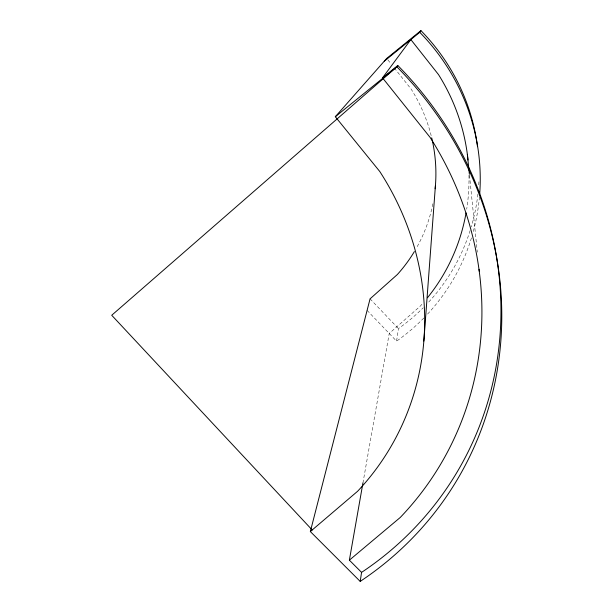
<?xml version="1.0" encoding="UTF-8"?>
<svg xmlns="http://www.w3.org/2000/svg" width="612" height="612" viewBox="0 0 612 612"><rect width="100%" height="100%" fill="white"/><g stroke="black" fill="none" stroke-linecap="round" stroke-linejoin="round"><path stroke-width="0.46" stroke-dasharray="3.06 2.29" d="M367.101 310.376L396.568 341.144L398.466 328.583A201.019 195.129 40 0 0 423.206 307.79M362.931 483.036L389.224 333.479L420.13 306.268A197.385 191.281 39.2 0 0 423.229 302.795M370.061 298.847L398.466 328.583M387.878 59.877L390.785 63.533M394.273 67.917L411.142 89.1A157.766 153.122 39.8 0 1 431.483 136.897M469.481 175.246L477.306 252.198M470.154 230.51A201.019 195.129 40 0 1 427.834 303.009M478.905 181.818A201.019 195.129 40 0 1 478.607 186.507M477.903 194.073A201.019 195.129 40 0 1 471.255 226.899M471.454 237.892A208.615 202.167 39.3 0 1 427.061 314.637M423.81 318.033A208.615 202.167 39.3 0 1 396.568 341.144M479.448 196.995A208.615 202.167 39.3 0 1 473.03 232.483M468.96 175.284A197.385 191.281 39.2 0 1 466.696 209.182M432.906 203.735A157.766 153.122 39.8 0 1 416.298 248.273"/><path stroke-width="0.92" d="M423.841 341.083L435.4 185.926M414.378 251.563A157.766 153.122 39.8 0 1 397.364 274.505L370.061 298.847L310.338 531.568L360.2 581.4L361.57 572.381A351.77 329.807 32.9 0 0 397.792 65.476L382.515 77.854L430.114 137.417A332.783 311.952 32.9 0 1 400.225 517.492L349.368 560.171L361.57 572.381M349.368 560.171L362.931 483.036M397.792 65.476L396.897 66.823L111.721 315.264L312.197 529.984M384.26 61.208L419.771 32.321L420.918 30.6A201.019 195.129 40 0 1 477.513 146.704M382.515 77.854L410.851 39.581L438.498 74.58A197.385 191.281 39.2 0 1 468.019 160.023M310.338 531.568L357.553 491.314A280.38 262.357 32.5 0 0 379.769 171.498L335.322 116.716L386.715 58.415L420.918 30.6M335.322 116.716L396.897 66.823A357.485 334.71 32.8 0 1 360.2 581.4M467.354 154.346L469.381 174.298M479.043 269.295L479.242 271.2M431.705 137.815A157.766 153.122 39.8 0 1 435.147 188.748M466.069 212.9A197.385 191.281 39.2 0 1 427.436 297.776M419.771 32.321A208.615 202.167 39.3 0 1 479.678 194.218"/></g></svg>
